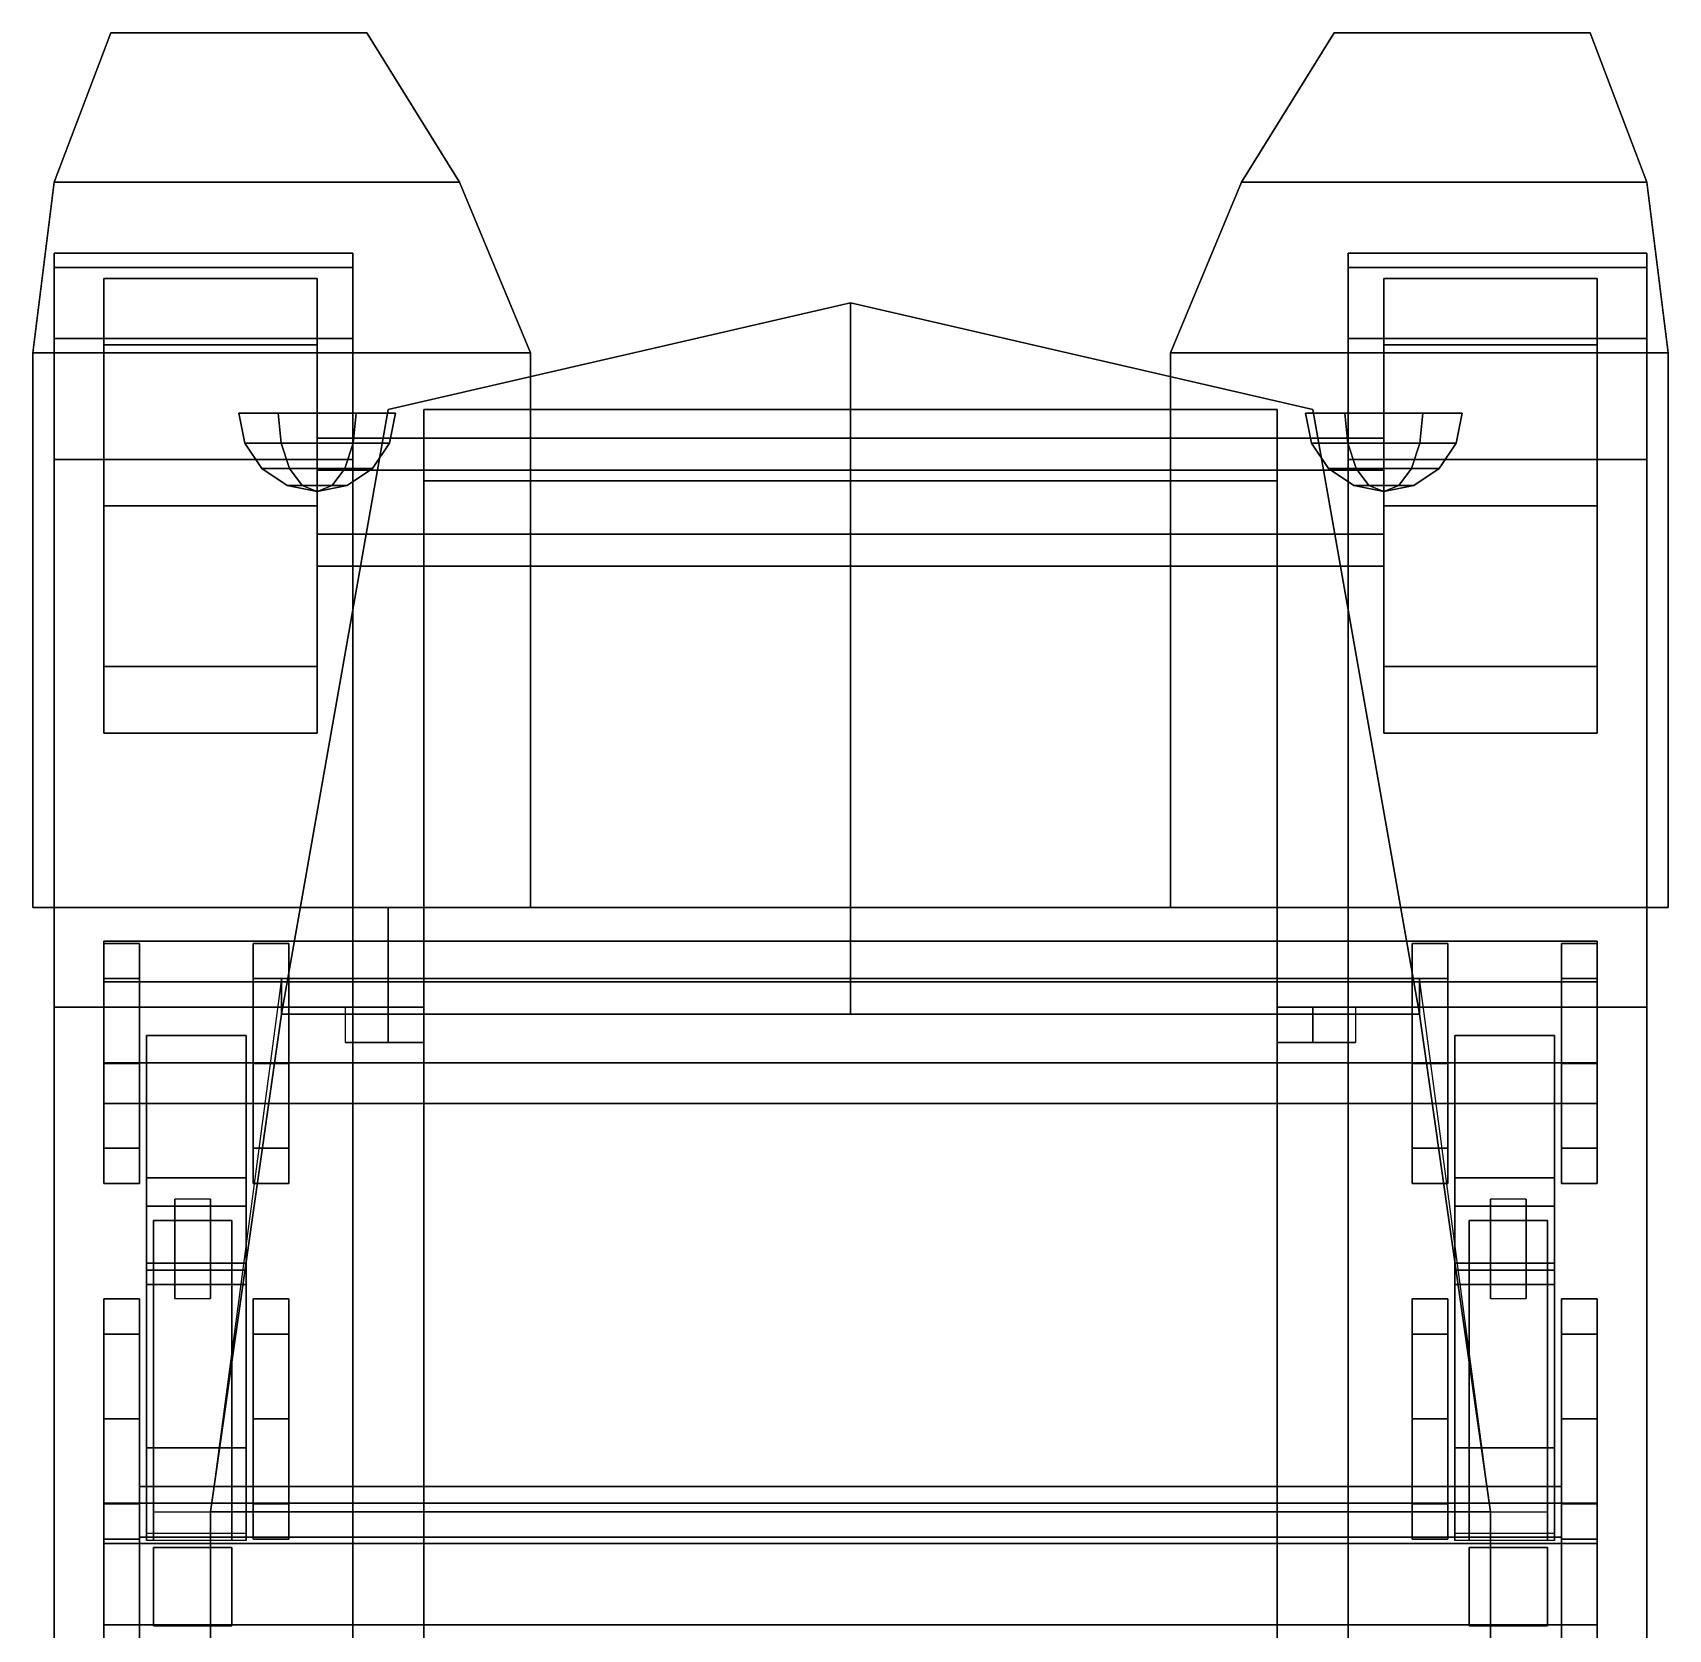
# Model space of a CAD drawing. Header units: millimetres. Extents: x -1.15 to 1.15, y -3.31 to 2.97.
# Drawn here: x -1.15 to 1.15, y 0.725 to 2.97 of the extents above; entities that cross this region are included whole.
import ezdxf

# ---------------------------------------------------------------- set-up
doc = ezdxf.new("R2010")
doc.units = ezdxf.units.MM
for name, color, linetype in [('headlight', 2, 'Continuous'), ('suspension', 5, 'Continuous'), ('track', 6, 'Continuous'), ('wheels', 3, 'Continuous')]:
    doc.layers.add(name, color=color, linetype=linetype)

msp = doc.modelspace()

# ---------------------------------------------------------------- linework, layer by layer
for points in [[(-0.68, 2.97, 0.92), (-0.55, 2.76, 1.11), (-1.12, 2.76, 1.11), (-1.04, 2.97, 0.92)], [(-1.04, 2.97, 0.92), (-1.12, 2.76, 1.11), (-0.55, 2.76, 1.11), (-0.68, 2.97, 0.92)], [(1.04, 2.97, 0.92), (1.12, 2.76, 1.11), (0.55, 2.76, 1.11), (0.68, 2.97, 0.92)], [(0.68, 2.97, 0.92), (0.55, 2.76, 1.11), (1.12, 2.76, 1.11), (1.04, 2.97, 0.92)], [(-1.12, 2.76, 1.11), (-1.15, 2.52, 1.15), (-0.45, 2.52, 1.15), (-0.55, 2.76, 1.11)], [(-0.55, 2.76, 1.11), (-0.45, 2.52, 1.15), (-1.15, 2.52, 1.15), (-1.12, 2.76, 1.11)], [(0.55, 2.76, 1.11), (0.45, 2.52, 1.15), (1.15, 2.52, 1.15), (1.12, 2.76, 1.11)], [(1.12, 2.76, 1.11), (1.15, 2.52, 1.15), (0.45, 2.52, 1.15), (0.55, 2.76, 1.11)], [(0, 2.59, 1.08), (0, 1.59, 1.08), (-0.8, 1.59, 1.08), (-0.65, 2.44, 1.08)], [(-0.8, 1.59, 1.98), (0, 1.59, 1.98), (0, 2.59, 1.93), (-0.65, 2.44, 1.93)], [(-0.65, 2.44, 1.93), (0, 2.59, 1.93), (0, 2.59, 1.08), (-0.65, 2.44, 1.08)], [(0, 1.59, 1.98), (0.8, 1.59, 1.98), (0.65, 2.44, 1.93), (0, 2.59, 1.93)], [(0, 2.59, 1.93), (0.65, 2.44, 1.93), (0.65, 2.44, 1.08), (0, 2.59, 1.08)], [(0.65, 2.44, 1.08), (0.8, 1.59, 1.08), (0, 1.59, 1.08), (0, 2.59, 1.08)], [(-1.15, 2.52, 1.15), (-1.15, 1.74, 1.15), (-0.45, 1.74, 1.15), (-0.45, 2.52, 1.15)], [(-0.45, 2.52, 1.15), (-0.45, 1.74, 1.15), (-1.15, 1.74, 1.15), (-1.15, 2.52, 1.15)], [(0.45, 2.52, 1.15), (0.45, 1.74, 1.15), (1.15, 1.74, 1.15), (1.15, 2.52, 1.15)], [(1.15, 2.52, 1.15), (1.15, 1.74, 1.15), (0.45, 1.74, 1.15), (0.45, 2.52, 1.15)], [(-0.65, 2.44, 1.08), (-0.8, 1.59, 1.08), (-0.8, 1.59, 1.98), (-0.65, 2.44, 1.93)], [(-0.6, 2.34, 0.38), (-0.6, -2.96, 0.38), (-0.6, -3.11, 0.58), (-0.6, 2.44, 0.58)], [(0.6, 2.44, 0.58), (0.6, 2.34, 0.38), (-0.6, 2.34, 0.38), (-0.6, 2.44, 0.58)], [(0.6, 2.44, 1.08), (0.6, 2.44, 0.58), (-0.6, 2.44, 0.58), (-0.6, 2.44, 1.08)], [(-0.6, 2.44, 0.58), (-0.6, -3.11, 0.58), (-0.6, -3.11, 1.08), (-0.6, 2.44, 1.08)], [(0.6, -3.11, 0.58), (0.6, -2.96, 0.38), (0.6, 2.34, 0.38), (0.6, 2.44, 0.58)], [(0.6, -3.11, 1.08), (0.6, -3.11, 0.58), (0.6, 2.44, 0.58), (0.6, 2.44, 1.08)], [(0.65, 2.44, 1.93), (0.8, 1.59, 1.98), (0.8, 1.59, 1.08), (0.65, 2.44, 1.08)], [(0.6, 2.34, 0.38), (0.6, -2.96, 0.38), (-0.6, -2.96, 0.38), (-0.6, 2.34, 0.38)], [(0.7, 1.74, 2.48), (0.7, 1.59, 2.48), (-0.65, 1.59, 2.48), (-0.65, 1.74, 2.48)], [(-0.65, 1.64, 2.58), (0.7, 1.64, 2.58), (0.7, 1.74, 2.48), (-0.65, 1.74, 2.48)], [(-0.65, 1.74, 2.48), (-0.65, 1.59, 2.48), (-0.65, 1.59, 2.58), (-0.65, 1.64, 2.58)], [(0.7, 1.64, 2.58), (0.7, 1.59, 2.58), (0.7, 1.59, 2.48), (0.7, 1.74, 2.48)], [(-0.8, 1.64, 2.58), (-0.9, 0.89, 2.58), (-0.9, 0.89, 2.73), (-0.8, 1.59, 2.68)], [(-0.8, 1.59, 2.68), (0.8, 1.59, 2.68), (0.8, 1.64, 2.58), (-0.8, 1.64, 2.58)], [(0.8, 1.59, 2.68), (0.9, 0.89, 2.73), (0.9, 0.89, 2.58), (0.8, 1.64, 2.58)], [(0.8, 1.59, 1.08), (0.9, 0.89, 1.08), (-0.9, 0.89, 1.08), (-0.8, 1.59, 1.08)], [(-0.8, 1.59, 1.08), (-0.9, 0.89, 1.08), (-0.9, 0.89, 2.58), (-0.8, 1.59, 2.58)], [(-0.9, 0.89, 2.73), (0.9, 0.89, 2.73), (0.8, 1.59, 2.68), (-0.8, 1.59, 2.68)], [(-0.8, 1.59, 2.58), (0.8, 1.59, 2.58), (0.8, 1.59, 1.08), (-0.8, 1.59, 1.08)], [(-0.6, 1.6, 0.77), (-0.6, 1.6, 0.5), (-0.65, 1.6, 0.5), (-0.71, 1.6, 0.77)], [(-0.71, 1.6, 0.77), (-0.65, 1.6, 0.5), (-0.65, 1.55, 0.5), (-0.71, 1.55, 0.77)], [(-0.65, 1.55, 0.5), (-0.65, 1.6, 0.5), (-0.6, 1.6, 0.5), (-0.6, 1.55, 0.5)], [(0.71, 1.6, 0.77), (0.65, 1.6, 0.5), (0.6, 1.6, 0.5), (0.6, 1.6, 0.77)], [(0.65, 1.6, 0.5), (0.65, 1.55, 0.5), (0.6, 1.55, 0.5), (0.6, 1.6, 0.5)], [(0.71, 1.55, 0.77), (0.65, 1.55, 0.5), (0.65, 1.6, 0.5), (0.71, 1.6, 0.77)], [(0.8, 1.59, 2.58), (0.9, 0.89, 2.58), (0.9, 0.89, 1.08), (0.8, 1.59, 1.08)], [(-0.71, 1.55, 0.77), (-0.65, 1.55, 0.5), (-0.6, 1.55, 0.5), (-0.6, 1.55, 0.77)], [(0.6, 1.55, 0.77), (0.6, 1.55, 0.5), (0.65, 1.55, 0.5), (0.71, 1.55, 0.77)], [(-1.05, 0.7314, 0.9741), (-1.05, 0.8454, 0.9741), (-1.05, 0.9024, 0.8754), (-1.05, 0.6744, 0.8754)], [(1.05, 0.8454, 0.9741), (1.05, 0.9024, 0.8754), (-1.05, 0.9024, 0.8754), (-1.05, 0.8454, 0.9741)], [(1.05, 0.9024, 0.8754), (1.05, 0.8454, 0.7766), (-1.05, 0.8454, 0.7766), (-1.05, 0.9024, 0.8754)], [(-1.05, 0.6744, 0.8754), (-1.05, 0.9024, 0.8754), (-1.05, 0.8454, 0.7766), (-1.05, 0.7314, 0.7766)], [(1.05, 0.6744, 0.8754), (1.05, 0.9024, 0.8754), (1.05, 0.8454, 0.9741), (1.05, 0.7314, 0.9741)], [(1.05, 0.7314, 0.7766), (1.05, 0.8454, 0.7766), (1.05, 0.9024, 0.8754), (1.05, 0.6744, 0.8754)], [(-0.9, 0.89, 1.08), (-0.9, 0.44, 1.08), (-0.9, 0.44, 2.58), (-0.9, 0.89, 2.58)], [(0.9, 0.89, 1.08), (0.9, 0.44, 1.08), (-0.9, 0.44, 1.08), (-0.9, 0.89, 1.08)], [(-0.9, 0.89, 2.58), (-0.9, 0.44, 2.58), (-0.9, 0.49, 2.68), (-0.9, 0.89, 2.73)], [(-0.9, 0.49, 2.68), (0.9, 0.49, 2.68), (0.9, 0.89, 2.73), (-0.9, 0.89, 2.73)], [(0.9, 0.89, 2.58), (0.9, 0.44, 2.58), (0.9, 0.44, 1.08), (0.9, 0.89, 1.08)], [(0.9, 0.89, 2.73), (0.9, 0.49, 2.68), (0.9, 0.44, 2.58), (0.9, 0.89, 2.58)], [(1.05, 0.8454, 0.7766), (1.05, 0.7314, 0.7766), (-1.05, 0.7314, 0.7766), (-1.05, 0.8454, 0.7766)], [(1.05, 0.7314, 0.9741), (1.05, 0.8454, 0.9741), (-1.05, 0.8454, 0.9741), (-1.05, 0.7314, 0.9741)], [(1.05, 0.6744, 0.8754), (1.05, 0.7314, 0.9741), (-1.05, 0.7314, 0.9741), (-1.05, 0.6744, 0.8754)], [(1.05, 0.7314, 0.7766), (1.05, 0.6744, 0.8754), (-1.05, 0.6744, 0.8754), (-1.05, 0.7314, 0.7766)]]:
    msp.add_3dface(points)
at = {"color": 0}
msp.add_3dface([(0.8, 1.64, 2.58), (0.8, 1.59, 2.58), (-0.8, 1.59, 2.58), (-0.8, 1.64, 2.58)], dxfattribs=at)
at = {"layer": 'headlight'}
for points in [[(-0.8516, 2.3929, 1.25), (-0.86, 2.435, 1.25), (-0.805, 2.435, 1.1547), (-0.8008, 2.3929, 1.162)], [(-0.64, 2.435, 1.25), (-0.695, 2.435, 1.1547), (-0.805, 2.435, 1.1547), (-0.86, 2.435, 1.25)], [(-0.8008, 2.3929, 1.338), (-0.805, 2.435, 1.3453), (-0.86, 2.435, 1.25), (-0.8516, 2.3929, 1.25)], [(-0.695, 2.435, 1.3453), (-0.64, 2.435, 1.25), (-0.86, 2.435, 1.25), (-0.805, 2.435, 1.3453)], [(-0.8008, 2.3929, 1.162), (-0.805, 2.435, 1.1547), (-0.695, 2.435, 1.1547), (-0.6992, 2.3929, 1.162)], [(-0.6992, 2.3929, 1.338), (-0.695, 2.435, 1.3453), (-0.805, 2.435, 1.3453), (-0.8008, 2.3929, 1.338)], [(-0.6992, 2.3929, 1.162), (-0.695, 2.435, 1.1547), (-0.64, 2.435, 1.25), (-0.6484, 2.3929, 1.25)], [(-0.6484, 2.3929, 1.25), (-0.64, 2.435, 1.25), (-0.695, 2.435, 1.3453), (-0.6992, 2.3929, 1.338)], [(0.6484, 2.3929, 1.25), (0.64, 2.435, 1.25), (0.695, 2.435, 1.1547), (0.6992, 2.3929, 1.162)], [(0.6992, 2.3929, 1.338), (0.695, 2.435, 1.3453), (0.64, 2.435, 1.25), (0.6484, 2.3929, 1.25)], [(0.805, 2.435, 1.3453), (0.86, 2.435, 1.25), (0.64, 2.435, 1.25), (0.695, 2.435, 1.3453)], [(0.86, 2.435, 1.25), (0.805, 2.435, 1.1547), (0.695, 2.435, 1.1547), (0.64, 2.435, 1.25)], [(0.6992, 2.3929, 1.162), (0.695, 2.435, 1.1547), (0.805, 2.435, 1.1547), (0.8008, 2.3929, 1.162)], [(0.8008, 2.3929, 1.338), (0.805, 2.435, 1.3453), (0.695, 2.435, 1.3453), (0.6992, 2.3929, 1.338)], [(0.8008, 2.3929, 1.162), (0.805, 2.435, 1.1547), (0.86, 2.435, 1.25), (0.8516, 2.3929, 1.25)], [(0.8516, 2.3929, 1.25), (0.86, 2.435, 1.25), (0.805, 2.435, 1.3453), (0.8008, 2.3929, 1.338)], [(-0.8278, 2.3572, 1.25), (-0.8516, 2.3929, 1.25), (-0.8008, 2.3929, 1.162), (-0.7889, 2.3572, 1.1826)], [(-0.7889, 2.3572, 1.3174), (-0.8008, 2.3929, 1.338), (-0.8516, 2.3929, 1.25), (-0.8278, 2.3572, 1.25)], [(-0.7889, 2.3572, 1.1826), (-0.8008, 2.3929, 1.162), (-0.6992, 2.3929, 1.162), (-0.7111, 2.3572, 1.1826)], [(-0.7111, 2.3572, 1.3174), (-0.6992, 2.3929, 1.338), (-0.8008, 2.3929, 1.338), (-0.7889, 2.3572, 1.3174)], [(-0.7111, 2.3572, 1.1826), (-0.6992, 2.3929, 1.162), (-0.6484, 2.3929, 1.25), (-0.6722, 2.3572, 1.25)], [(-0.6722, 2.3572, 1.25), (-0.6484, 2.3929, 1.25), (-0.6992, 2.3929, 1.338), (-0.7111, 2.3572, 1.3174)], [(0.6722, 2.3572, 1.25), (0.6484, 2.3929, 1.25), (0.6992, 2.3929, 1.162), (0.7111, 2.3572, 1.1826)], [(0.7111, 2.3572, 1.3174), (0.6992, 2.3929, 1.338), (0.6484, 2.3929, 1.25), (0.6722, 2.3572, 1.25)], [(0.7111, 2.3572, 1.1826), (0.6992, 2.3929, 1.162), (0.8008, 2.3929, 1.162), (0.7889, 2.3572, 1.1826)], [(0.7889, 2.3572, 1.3174), (0.8008, 2.3929, 1.338), (0.6992, 2.3929, 1.338), (0.7111, 2.3572, 1.3174)], [(0.7889, 2.3572, 1.1826), (0.8008, 2.3929, 1.162), (0.8516, 2.3929, 1.25), (0.8278, 2.3572, 1.25)], [(0.8278, 2.3572, 1.25), (0.8516, 2.3929, 1.25), (0.8008, 2.3929, 1.338), (0.7889, 2.3572, 1.3174)], [(-0.771, 2.3334, 1.2865), (-0.7889, 2.3572, 1.3174), (-0.8278, 2.3572, 1.25), (-0.7921, 2.3334, 1.25)], [(-0.7921, 2.3334, 1.25), (-0.8278, 2.3572, 1.25), (-0.7889, 2.3572, 1.1826), (-0.771, 2.3334, 1.2135)], [(-0.729, 2.3334, 1.2865), (-0.7111, 2.3572, 1.3174), (-0.7889, 2.3572, 1.3174), (-0.771, 2.3334, 1.2865)], [(-0.771, 2.3334, 1.2135), (-0.7889, 2.3572, 1.1826), (-0.7111, 2.3572, 1.1826), (-0.729, 2.3334, 1.2135)], [(-0.7079, 2.3334, 1.25), (-0.6722, 2.3572, 1.25), (-0.7111, 2.3572, 1.3174), (-0.729, 2.3334, 1.2865)], [(-0.729, 2.3334, 1.2135), (-0.7111, 2.3572, 1.1826), (-0.6722, 2.3572, 1.25), (-0.7079, 2.3334, 1.25)], [(0.7079, 2.3334, 1.25), (0.6722, 2.3572, 1.25), (0.7111, 2.3572, 1.1826), (0.729, 2.3334, 1.2135)], [(0.729, 2.3334, 1.2865), (0.7111, 2.3572, 1.3174), (0.6722, 2.3572, 1.25), (0.7079, 2.3334, 1.25)], [(0.729, 2.3334, 1.2135), (0.7111, 2.3572, 1.1826), (0.7889, 2.3572, 1.1826), (0.771, 2.3334, 1.2135)], [(0.771, 2.3334, 1.2865), (0.7889, 2.3572, 1.3174), (0.7111, 2.3572, 1.3174), (0.729, 2.3334, 1.2865)], [(0.771, 2.3334, 1.2135), (0.7889, 2.3572, 1.1826), (0.8278, 2.3572, 1.25), (0.7921, 2.3334, 1.25)], [(0.7921, 2.3334, 1.25), (0.8278, 2.3572, 1.25), (0.7889, 2.3572, 1.3174), (0.771, 2.3334, 1.2865)], [(-0.75, 2.325, 1.25), (-0.771, 2.3334, 1.2865), (-0.7921, 2.3334, 1.25), (-0.75, 2.325, 1.25)], [(-0.75, 2.325, 1.25), (-0.7921, 2.3334, 1.25), (-0.771, 2.3334, 1.2135), (-0.75, 2.325, 1.25)], [(-0.75, 2.325, 1.25), (-0.729, 2.3334, 1.2865), (-0.771, 2.3334, 1.2865), (-0.75, 2.325, 1.25)], [(-0.75, 2.325, 1.25), (-0.771, 2.3334, 1.2135), (-0.729, 2.3334, 1.2135), (-0.75, 2.325, 1.25)], [(-0.75, 2.325, 1.25), (-0.7079, 2.3334, 1.25), (-0.729, 2.3334, 1.2865), (-0.75, 2.325, 1.25)], [(-0.75, 2.325, 1.25), (-0.729, 2.3334, 1.2135), (-0.7079, 2.3334, 1.25), (-0.75, 2.325, 1.25)], [(0.75, 2.325, 1.25), (0.7079, 2.3334, 1.25), (0.729, 2.3334, 1.2135), (0.75, 2.325, 1.25)], [(0.75, 2.325, 1.25), (0.729, 2.3334, 1.2865), (0.7079, 2.3334, 1.25), (0.75, 2.325, 1.25)], [(0.75, 2.325, 1.25), (0.729, 2.3334, 1.2135), (0.771, 2.3334, 1.2135), (0.75, 2.325, 1.25)], [(0.75, 2.325, 1.25), (0.771, 2.3334, 1.2865), (0.729, 2.3334, 1.2865), (0.75, 2.325, 1.25)], [(0.75, 2.325, 1.25), (0.771, 2.3334, 1.2135), (0.7921, 2.3334, 1.25), (0.75, 2.325, 1.25)], [(0.75, 2.325, 1.25), (0.7921, 2.3334, 1.25), (0.771, 2.3334, 1.2865), (0.75, 2.325, 1.25)]]:
    msp.add_3dface(points, dxfattribs=at)
at = {"layer": 'suspension'}
for points in [[(-0.99, 1.23, 0.28), (-0.99, 1.36, 0.28), (-0.99, 1.56, 0.22), (-0.99, 0.98, 0.22)], [(-0.99, 1.36, 0.28), (-0.85, 1.36, 0.28), (-0.85, 1.56, 0.22), (-0.99, 1.56, 0.22)], [(-0.99, 0.98, 0.22), (-0.99, 1.56, 0.22), (-0.99, 1.56, 0.14), (-0.99, 0.98, 0.14)], [(-0.99, 1.56, 0.14), (-0.85, 1.56, 0.14), (-0.85, 0.98, 0.14), (-0.99, 0.98, 0.14)], [(-0.99, 1.56, 0.22), (-0.85, 1.56, 0.22), (-0.85, 1.56, 0.14), (-0.99, 1.56, 0.14)], [(-0.85, 0.98, 0.22), (-0.85, 1.56, 0.22), (-0.85, 1.36, 0.28), (-0.85, 1.23, 0.28)], [(-0.85, 0.98, 0.14), (-0.85, 1.56, 0.14), (-0.85, 1.56, 0.22), (-0.85, 0.98, 0.22)], [(0.85, 1.23, 0.28), (0.85, 1.36, 0.28), (0.85, 1.56, 0.22), (0.85, 0.98, 0.22)], [(0.85, 1.36, 0.28), (0.99, 1.36, 0.28), (0.99, 1.56, 0.22), (0.85, 1.56, 0.22)], [(0.85, 1.56, 0.14), (0.99, 1.56, 0.14), (0.99, 0.98, 0.14), (0.85, 0.98, 0.14)], [(0.85, 0.98, 0.22), (0.85, 1.56, 0.22), (0.85, 1.56, 0.14), (0.85, 0.98, 0.14)], [(0.85, 1.56, 0.22), (0.99, 1.56, 0.22), (0.99, 1.56, 0.14), (0.85, 1.56, 0.14)], [(0.99, 0.98, 0.22), (0.99, 1.56, 0.22), (0.99, 1.36, 0.28), (0.99, 1.23, 0.28)], [(0.99, 0.98, 0.14), (0.99, 1.56, 0.14), (0.99, 1.56, 0.22), (0.99, 0.98, 0.22)], [(-0.99, 1.32, 0.46), (-0.99, 1.36, 0.38), (-0.99, 1.36, 0.28), (-0.99, 1.23, 0.28)], [(-0.85, 1.32, 0.46), (-0.85, 1.36, 0.38), (-0.99, 1.36, 0.38), (-0.99, 1.32, 0.46)], [(-0.99, 1.36, 0.38), (-0.85, 1.36, 0.38), (-0.85, 1.36, 0.28), (-0.99, 1.36, 0.28)], [(-0.85, 1.23, 0.28), (-0.85, 1.36, 0.28), (-0.85, 1.36, 0.38), (-0.85, 1.32, 0.46)], [(0.85, 1.32, 0.46), (0.85, 1.36, 0.38), (0.85, 1.36, 0.28), (0.85, 1.23, 0.28)], [(0.85, 1.36, 0.38), (0.99, 1.36, 0.38), (0.99, 1.36, 0.28), (0.85, 1.36, 0.28)], [(0.99, 1.32, 0.46), (0.99, 1.36, 0.38), (0.85, 1.36, 0.38), (0.85, 1.32, 0.46)], [(0.99, 1.23, 0.28), (0.99, 1.36, 0.28), (0.99, 1.36, 0.38), (0.99, 1.32, 0.46)], [(-0.85, 1.24, 0.52), (-0.85, 1.32, 0.46), (-0.99, 1.32, 0.46), (-0.99, 1.24, 0.52)], [(-0.99, 1.24, 0.52), (-0.99, 1.32, 0.46), (-0.99, 1.23, 0.28), (-0.99, 1.21, 0.34)], [(-0.95, 1.24, 0.61), (-0.95, 1.32, 0.54), (-0.95, 1.33, 0.44), (-0.95, 1.19, 0.53)], [(-0.95, 1.32, 0.54), (-0.9, 1.32, 0.54), (-0.9, 1.33, 0.44), (-0.95, 1.33, 0.44)], [(-0.9, 1.24, 0.61), (-0.9, 1.32, 0.54), (-0.95, 1.32, 0.54), (-0.95, 1.24, 0.61)], [(-0.9, 1.19, 0.53), (-0.9, 1.33, 0.44), (-0.9, 1.32, 0.54), (-0.9, 1.24, 0.61)], [(-0.85, 1.21, 0.34), (-0.85, 1.23, 0.28), (-0.85, 1.32, 0.46), (-0.85, 1.24, 0.52)], [(0.85, 1.24, 0.52), (0.85, 1.32, 0.46), (0.85, 1.23, 0.28), (0.85, 1.21, 0.34)], [(0.99, 1.24, 0.52), (0.99, 1.32, 0.46), (0.85, 1.32, 0.46), (0.85, 1.24, 0.52)], [(0.9, 1.32, 0.54), (0.95, 1.32, 0.54), (0.95, 1.33, 0.44), (0.9, 1.33, 0.44)], [(0.9, 1.24, 0.61), (0.9, 1.32, 0.54), (0.9, 1.33, 0.44), (0.9, 1.19, 0.53)], [(0.95, 1.24, 0.61), (0.95, 1.32, 0.54), (0.9, 1.32, 0.54), (0.9, 1.24, 0.61)], [(0.95, 1.19, 0.53), (0.95, 1.33, 0.44), (0.95, 1.32, 0.54), (0.95, 1.24, 0.61)], [(0.99, 1.21, 0.34), (0.99, 1.23, 0.28), (0.99, 1.32, 0.46), (0.99, 1.24, 0.52)], [(-0.98, 0.89, 0.86), (-0.98, 1.3, 0.61), (-0.98, 1.24, 0.53), (-0.98, 0.85, 0.79)], [(-0.87, 0.89, 0.86), (-0.87, 1.3, 0.61), (-0.98, 1.3, 0.61), (-0.98, 0.89, 0.86)], [(-0.98, 1.3, 0.61), (-0.87, 1.3, 0.61), (-0.87, 1.24, 0.53), (-0.98, 1.24, 0.53)], [(-0.87, 0.85, 0.79), (-0.87, 1.24, 0.53), (-0.87, 1.3, 0.61), (-0.87, 0.89, 0.86)], [(0.98, 0.89, 0.86), (0.98, 1.3, 0.61), (0.87, 1.3, 0.61), (0.87, 0.89, 0.86)], [(0.87, 0.89, 0.86), (0.87, 1.3, 0.61), (0.87, 1.24, 0.53), (0.87, 0.85, 0.79)], [(0.87, 1.3, 0.61), (0.98, 1.3, 0.61), (0.98, 1.24, 0.53), (0.87, 1.24, 0.53)], [(0.98, 0.85, 0.79), (0.98, 1.24, 0.53), (0.98, 1.3, 0.61), (0.98, 0.89, 0.86)], [(-0.85, 0.86, 0.61), (-0.85, 1.24, 0.52), (-0.99, 1.24, 0.52), (-0.99, 0.86, 0.61)], [(-0.99, 0.86, 0.61), (-0.99, 1.24, 0.52), (-0.99, 1.21, 0.34), (-0.99, 0.85, 0.38)], [(-0.99, 1.23, 0.28), (-0.85, 1.23, 0.28), (-0.85, 1.21, 0.34), (-0.99, 1.21, 0.34)], [(-0.99, 0.98, 0.22), (-0.85, 0.98, 0.22), (-0.85, 1.23, 0.28), (-0.99, 1.23, 0.28)], [(-0.98, 1.24, 0.53), (-0.87, 1.24, 0.53), (-0.87, 0.85, 0.79), (-0.98, 0.85, 0.79)], [(-0.95, 1.19, 0.53), (-0.9, 1.19, 0.53), (-0.9, 1.24, 0.61), (-0.95, 1.24, 0.61)], [(-0.85, 0.85, 0.38), (-0.85, 1.21, 0.34), (-0.85, 1.24, 0.52), (-0.85, 0.86, 0.61)], [(0.85, 0.86, 0.61), (0.85, 1.24, 0.52), (0.85, 1.21, 0.34), (0.85, 0.85, 0.38)], [(0.99, 0.86, 0.61), (0.99, 1.24, 0.52), (0.85, 1.24, 0.52), (0.85, 0.86, 0.61)], [(0.85, 0.98, 0.22), (0.99, 0.98, 0.22), (0.99, 1.23, 0.28), (0.85, 1.23, 0.28)], [(0.85, 1.23, 0.28), (0.99, 1.23, 0.28), (0.99, 1.21, 0.34), (0.85, 1.21, 0.34)], [(0.87, 1.24, 0.53), (0.98, 1.24, 0.53), (0.98, 0.85, 0.79), (0.87, 0.85, 0.79)], [(0.9, 1.19, 0.53), (0.95, 1.19, 0.53), (0.95, 1.24, 0.61), (0.9, 1.24, 0.61)], [(0.99, 0.85, 0.38), (0.99, 1.21, 0.34), (0.99, 1.24, 0.52), (0.99, 0.86, 0.61)], [(-0.99, 1.21, 0.34), (-0.85, 1.21, 0.34), (-0.85, 0.85, 0.38), (-0.99, 0.85, 0.38)], [(0.85, 1.21, 0.34), (0.99, 1.21, 0.34), (0.99, 0.85, 0.38), (0.85, 0.85, 0.38)], [(-0.99, 0.98, 0.14), (-0.85, 0.98, 0.14), (-0.85, 0.98, 0.22), (-0.99, 0.98, 0.22)], [(0.85, 0.98, 0.14), (0.99, 0.98, 0.14), (0.99, 0.98, 0.22), (0.85, 0.98, 0.22)], [(-1, 0.7114, 0.6257), (-1, 0.8543, 0.6257), (-1, 0.9258, 0.5019), (-1, 0.6399, 0.5019)], [(1, 0.8543, 0.6257), (1, 0.9258, 0.5019), (-1, 0.9258, 0.5019), (-1, 0.8543, 0.6257)], [(-1, 0.6399, 0.5019), (-1, 0.9258, 0.5019), (-1, 0.8543, 0.3781), (-1, 0.7114, 0.3781)], [(1, 0.9258, 0.5019), (1, 0.8543, 0.3781), (-1, 0.8543, 0.3781), (-1, 0.9258, 0.5019)], [(1, 0.6399, 0.5019), (1, 0.9258, 0.5019), (1, 0.8543, 0.6257), (1, 0.7114, 0.6257)], [(1, 0.7114, 0.3781), (1, 0.8543, 0.3781), (1, 0.9258, 0.5019), (1, 0.6399, 0.5019)], [(1, 0.8543, 0.3781), (1, 0.7114, 0.3781), (-1, 0.7114, 0.3781), (-1, 0.8543, 0.3781)], [(1, 0.7114, 0.6257), (1, 0.8543, 0.6257), (-1, 0.8543, 0.6257), (-1, 0.7114, 0.6257)], [(-0.98, 0.84, 0.8), (-0.98, 0.84, 0.62), (-0.98, 0.73, 0.62), (-0.98, 0.73, 0.8)], [(-0.87, 0.84, 0.8), (-0.87, 0.84, 0.62), (-0.98, 0.84, 0.62), (-0.98, 0.84, 0.8)], [(-0.87, 0.73, 0.8), (-0.87, 0.73, 0.62), (-0.87, 0.84, 0.62), (-0.87, 0.84, 0.8)], [(0.87, 0.84, 0.8), (0.87, 0.84, 0.62), (0.87, 0.73, 0.62), (0.87, 0.73, 0.8)], [(0.98, 0.84, 0.62), (0.87, 0.84, 0.62), (0.87, 0.84, 0.8), (0.98, 0.84, 0.8)], [(0.98, 0.73, 0.8), (0.98, 0.73, 0.62), (0.98, 0.84, 0.62), (0.98, 0.84, 0.8)], [(-0.98, 0.73, 0.62), (-0.87, 0.73, 0.62), (-0.87, 0.73, 0.8), (-0.98, 0.73, 0.8)], [(0.87, 0.73, 0.8), (0.87, 0.73, 0.62), (0.98, 0.73, 0.62), (0.98, 0.73, 0.8)]]:
    msp.add_3dface(points, dxfattribs=at)
at = {"layer": 'track'}
for points in [[(-1.12, 2.64, 0.83), (-1.12, 2.66, 0.69), (-0.7, 2.66, 0.69), (-0.7, 2.64, 0.83)], [(-0.7, 2.64, 0.83), (-0.7, 2.66, 0.69), (-1.12, 2.66, 0.69), (-1.12, 2.64, 0.83)], [(-1.12, 2.66, 0.69), (-1.12, 2.64, 0.55), (-0.7, 2.64, 0.55), (-0.7, 2.66, 0.69)], [(-0.7, 2.66, 0.69), (-0.7, 2.64, 0.55), (-1.12, 2.64, 0.55), (-1.12, 2.66, 0.69)], [(0.7, 2.66, 0.69), (0.7, 2.64, 0.55), (1.12, 2.64, 0.55), (1.12, 2.66, 0.69)], [(1.12, 2.66, 0.69), (1.12, 2.64, 0.55), (0.7, 2.64, 0.55), (0.7, 2.66, 0.69)], [(1.12, 2.64, 0.83), (1.12, 2.66, 0.69), (0.7, 2.66, 0.69), (0.7, 2.64, 0.83)], [(0.7, 2.64, 0.83), (0.7, 2.66, 0.69), (1.12, 2.66, 0.69), (1.12, 2.64, 0.83)], [(-1.12, 2.64, 0.55), (-1.12, 2.54, 0.43), (-0.7, 2.54, 0.43), (-0.7, 2.64, 0.55)], [(-0.7, 2.64, 0.55), (-0.7, 2.54, 0.43), (-1.12, 2.54, 0.43), (-1.12, 2.64, 0.55)], [(-1.12, 2.54, 0.95), (-1.12, 2.64, 0.83), (-0.7, 2.64, 0.83), (-0.7, 2.54, 0.95)], [(-0.7, 2.54, 0.95), (-0.7, 2.64, 0.83), (-1.12, 2.64, 0.83), (-1.12, 2.54, 0.95)], [(0.7, 2.64, 0.55), (0.7, 2.54, 0.43), (1.12, 2.54, 0.43), (1.12, 2.64, 0.55)], [(1.12, 2.64, 0.55), (1.12, 2.54, 0.43), (0.7, 2.54, 0.43), (0.7, 2.64, 0.55)], [(1.12, 2.54, 0.95), (1.12, 2.64, 0.83), (0.7, 2.64, 0.83), (0.7, 2.54, 0.95)], [(0.7, 2.54, 0.95), (0.7, 2.64, 0.83), (1.12, 2.64, 0.83), (1.12, 2.54, 0.95)], [(-0.7, 2.54, 0.43), (-0.7, 1.6), (-1.12, 1.6), (-1.12, 2.54, 0.43)], [(-1.12, 2.54, 0.43), (-1.12, 1.6), (-0.7, 1.6), (-0.7, 2.54, 0.43)], [(-1.12, 2.37, 1.03), (-1.12, 2.54, 0.95), (-0.7, 2.54, 0.95), (-0.7, 2.37, 1.03)], [(-0.7, 2.37, 1.03), (-0.7, 2.54, 0.95), (-1.12, 2.54, 0.95), (-1.12, 2.37, 1.03)], [(0.7, 2.54, 0.43), (0.7, 1.6), (1.12, 1.6), (1.12, 2.54, 0.43)], [(1.12, 2.54, 0.43), (1.12, 1.6), (0.7, 1.6), (0.7, 2.54, 0.43)], [(1.12, 2.37, 1.03), (1.12, 2.54, 0.95), (0.7, 2.54, 0.95), (0.7, 2.37, 1.03)], [(0.7, 2.37, 1.03), (0.7, 2.54, 0.95), (1.12, 2.54, 0.95), (1.12, 2.37, 1.03)], [(-1.12, 2.37, 1.03), (-1.12, -2.68, 1.02), (-0.7, -2.68, 1.02), (-0.7, 2.37, 1.03)], [(-0.7, 2.37, 1.03), (-0.7, -2.68, 1.02), (-1.12, -2.68, 1.02), (-1.12, 2.37, 1.03)], [(1.12, 2.37, 1.03), (1.12, -2.68, 1.02), (0.7, -2.68, 1.02), (0.7, 2.37, 1.03)], [(0.7, 2.37, 1.03), (0.7, -2.68, 1.02), (1.12, -2.68, 1.02), (1.12, 2.37, 1.03)], [(-1.12, 1.6), (-1.12, -2.02), (-0.7, -2.02), (-0.7, 1.6)], [(-0.7, 1.6), (-0.7, -2.02), (-1.12, -2.02), (-1.12, 1.6)], [(0.7, 1.6), (0.7, -2.02), (1.12, -2.02), (1.12, 1.6)], [(1.12, 1.6), (1.12, -2.02), (0.7, -2.02), (0.7, 1.6)]]:
    msp.add_3dface(points, dxfattribs=at)
at = {"layer": 'wheels'}
for points in [[(-1.05, 1.9852, 0.6924), (-1.05, 2.531, 0.9185), (-1.05, 2.6246, 0.6924), (-1.05, 2.0788, 0.4664)], [(-0.75, 2.531, 0.9185), (-0.75, 2.6246, 0.6924), (-1.05, 2.6246, 0.6924), (-1.05, 2.531, 0.9185)], [(-1.05, 2.0788, 0.4664), (-1.05, 2.6246, 0.6924), (-1.05, 2.531, 0.4664), (-1.05, 2.3049, 0.3727)], [(-0.75, 2.6246, 0.6924), (-0.75, 2.531, 0.4664), (-1.05, 2.531, 0.4664), (-1.05, 2.6246, 0.6924)], [(-0.75, 2.0788, 0.4664), (-0.75, 2.6246, 0.6924), (-0.75, 2.531, 0.9185), (-0.75, 1.9852, 0.6924)], [(-0.75, 2.3049, 0.3727), (-0.75, 2.531, 0.4664), (-0.75, 2.6246, 0.6924), (-0.75, 2.0788, 0.4664)], [(1.05, 2.531, 0.9185), (1.05, 2.6246, 0.6924), (0.75, 2.6246, 0.6924), (0.75, 2.531, 0.9185)], [(1.05, 2.6246, 0.6924), (1.05, 2.531, 0.4664), (0.75, 2.531, 0.4664), (0.75, 2.6246, 0.6924)], [(0.75, 1.9852, 0.6924), (0.75, 2.531, 0.9185), (0.75, 2.6246, 0.6924), (0.75, 2.0788, 0.4664)], [(0.75, 2.0788, 0.4664), (0.75, 2.6246, 0.6924), (0.75, 2.531, 0.4664), (0.75, 2.3049, 0.3727)], [(1.05, 2.0788, 0.4664), (1.05, 2.6246, 0.6924), (1.05, 2.531, 0.9185), (1.05, 1.9852, 0.6924)], [(1.05, 2.3049, 0.3727), (1.05, 2.531, 0.4664), (1.05, 2.6246, 0.6924), (1.05, 2.0788, 0.4664)], [(-1.05, 2.0788, 0.9185), (-1.05, 2.3049, 1.0122), (-1.05, 2.531, 0.9185), (-1.05, 1.9852, 0.6924)], [(-0.75, 2.531, 0.4664), (-0.75, 2.3049, 0.3727), (-1.05, 2.3049, 0.3727), (-1.05, 2.531, 0.4664)], [(-0.75, 2.3049, 1.0122), (-0.75, 2.531, 0.9185), (-1.05, 2.531, 0.9185), (-1.05, 2.3049, 1.0122)], [(-0.75, 1.9852, 0.6924), (-0.75, 2.531, 0.9185), (-0.75, 2.3049, 1.0122), (-0.75, 2.0788, 0.9185)], [(1.05, 2.3049, 1.0122), (1.05, 2.531, 0.9185), (0.75, 2.531, 0.9185), (0.75, 2.3049, 1.0122)], [(1.05, 2.531, 0.4664), (1.05, 2.3049, 0.3727), (0.75, 2.3049, 0.3727), (0.75, 2.531, 0.4664)], [(0.75, 2.0788, 0.9185), (0.75, 2.3049, 1.0122), (0.75, 2.531, 0.9185), (0.75, 1.9852, 0.6924)], [(1.05, 1.9852, 0.6924), (1.05, 2.531, 0.9185), (1.05, 2.3049, 1.0122), (1.05, 2.0788, 0.9185)], [(0.75, 2.355, 0.7679), (0.75, 2.4, 0.69), (-0.75, 2.4, 0.69), (-0.75, 2.355, 0.7679)], [(0.75, 2.4, 0.69), (0.75, 2.355, 0.6121), (-0.75, 2.355, 0.6121), (-0.75, 2.4, 0.69)], [(0.75, 2.265, 0.7679), (0.75, 2.355, 0.7679), (-0.75, 2.355, 0.7679), (-0.75, 2.265, 0.7679)], [(0.75, 2.355, 0.6121), (0.75, 2.265, 0.6121), (-0.75, 2.265, 0.6121), (-0.75, 2.355, 0.6121)], [(-0.75, 2.3049, 0.3727), (-0.75, 2.0788, 0.4664), (-1.05, 2.0788, 0.4664), (-1.05, 2.3049, 0.3727)], [(-0.75, 2.0788, 0.9185), (-0.75, 2.3049, 1.0122), (-1.05, 2.3049, 1.0122), (-1.05, 2.0788, 0.9185)], [(1.05, 2.0788, 0.9185), (1.05, 2.3049, 1.0122), (0.75, 2.3049, 1.0122), (0.75, 2.0788, 0.9185)], [(1.05, 2.3049, 0.3727), (1.05, 2.0788, 0.4664), (0.75, 2.0788, 0.4664), (0.75, 2.3049, 0.3727)], [(0.75, 2.22, 0.69), (0.75, 2.265, 0.7679), (-0.75, 2.265, 0.7679), (-0.75, 2.22, 0.69)], [(0.75, 2.265, 0.6121), (0.75, 2.22, 0.69), (-0.75, 2.22, 0.69), (-0.75, 2.265, 0.6121)], [(-0.75, 1.9852, 0.6924), (-0.75, 2.0788, 0.9185), (-1.05, 2.0788, 0.9185), (-1.05, 1.9852, 0.6924)], [(-0.75, 2.0788, 0.4664), (-0.75, 1.9852, 0.6924), (-1.05, 1.9852, 0.6924), (-1.05, 2.0788, 0.4664)], [(1.05, 1.9852, 0.6924), (1.05, 2.0788, 0.9185), (0.75, 2.0788, 0.9185), (0.75, 1.9852, 0.6924)], [(1.05, 2.0788, 0.4664), (1.05, 1.9852, 0.6924), (0.75, 1.9852, 0.6924), (0.75, 2.0788, 0.4664)], [(1.05, 1.6354, 0.9741), (1.05, 1.6924, 0.8754), (-1.05, 1.6924, 0.8754), (-1.05, 1.6354, 0.9741)], [(1.05, 1.6924, 0.8754), (1.05, 1.6354, 0.7766), (-1.05, 1.6354, 0.7766), (-1.05, 1.6924, 0.8754)], [(-1.05, 1.5214, 0.9741), (-1.05, 1.6354, 0.9741), (-1.05, 1.6924, 0.8754), (-1.05, 1.4644, 0.8754)], [(-1.05, 1.4644, 0.8754), (-1.05, 1.6924, 0.8754), (-1.05, 1.6354, 0.7766), (-1.05, 1.5214, 0.7766)], [(-1.05, 1.4013, 0.3111), (-1.05, 1.6895, 0.1917), (-1.05, 1.64, 0.0724), (-1.05, 1.3518, 0.1917)], [(-1, 1.6895, 0.1917), (-1, 1.64, 0.0724), (-1.05, 1.64, 0.0724), (-1.05, 1.6895, 0.1917)], [(-1.05, 1.5207, 0.3606), (-1.05, 1.64, 0.3111), (-1.05, 1.6895, 0.1917), (-1.05, 1.4013, 0.3111)], [(-1, 1.64, 0.3111), (-1, 1.6895, 0.1917), (-1.05, 1.6895, 0.1917), (-1.05, 1.64, 0.3111)], [(-1, 1.3518, 0.1917), (-1, 1.64, 0.0724), (-1, 1.6895, 0.1917), (-1, 1.4013, 0.3111)], [(-1, 1.4013, 0.3111), (-1, 1.6895, 0.1917), (-1, 1.64, 0.3111), (-1, 1.5207, 0.3606)], [(-0.84, 1.4013, 0.3111), (-0.84, 1.6895, 0.1917), (-0.84, 1.64, 0.0724), (-0.84, 1.3518, 0.1917)], [(-0.79, 1.6895, 0.1917), (-0.79, 1.64, 0.0724), (-0.84, 1.64, 0.0724), (-0.84, 1.6895, 0.1917)], [(-0.84, 1.5207, 0.3606), (-0.84, 1.64, 0.3111), (-0.84, 1.6895, 0.1917), (-0.84, 1.4013, 0.3111)], [(-0.79, 1.64, 0.3111), (-0.79, 1.6895, 0.1917), (-0.84, 1.6895, 0.1917), (-0.84, 1.64, 0.3111)], [(-0.79, 1.3518, 0.1917), (-0.79, 1.64, 0.0724), (-0.79, 1.6895, 0.1917), (-0.79, 1.4013, 0.3111)], [(-0.79, 1.4013, 0.3111), (-0.79, 1.6895, 0.1917), (-0.79, 1.64, 0.3111), (-0.79, 1.5207, 0.3606)], [(0.79, 1.4013, 0.3111), (0.79, 1.6895, 0.1917), (0.79, 1.64, 0.0724), (0.79, 1.3518, 0.1917)], [(0.84, 1.6895, 0.1917), (0.84, 1.64, 0.0724), (0.79, 1.64, 0.0724), (0.79, 1.6895, 0.1917)], [(0.79, 1.5207, 0.3606), (0.79, 1.64, 0.3111), (0.79, 1.6895, 0.1917), (0.79, 1.4013, 0.3111)], [(0.84, 1.64, 0.3111), (0.84, 1.6895, 0.1917), (0.79, 1.6895, 0.1917), (0.79, 1.64, 0.3111)], [(0.84, 1.3518, 0.1917), (0.84, 1.64, 0.0724), (0.84, 1.6895, 0.1917), (0.84, 1.4013, 0.3111)], [(0.84, 1.4013, 0.3111), (0.84, 1.6895, 0.1917), (0.84, 1.64, 0.3111), (0.84, 1.5207, 0.3606)], [(1, 1.4013, 0.3111), (1, 1.6895, 0.1917), (1, 1.64, 0.0724), (1, 1.3518, 0.1917)], [(1.05, 1.6895, 0.1917), (1.05, 1.64, 0.0724), (1, 1.64, 0.0724), (1, 1.6895, 0.1917)], [(1, 1.5207, 0.3606), (1, 1.64, 0.3111), (1, 1.6895, 0.1917), (1, 1.4013, 0.3111)], [(1.05, 1.64, 0.3111), (1.05, 1.6895, 0.1917), (1, 1.6895, 0.1917), (1, 1.64, 0.3111)], [(1.05, 1.5214, 0.7766), (1.05, 1.6354, 0.7766), (1.05, 1.6924, 0.8754), (1.05, 1.4644, 0.8754)], [(1.05, 1.4644, 0.8754), (1.05, 1.6924, 0.8754), (1.05, 1.6354, 0.9741), (1.05, 1.5214, 0.9741)], [(1.05, 1.3518, 0.1917), (1.05, 1.64, 0.0724), (1.05, 1.6895, 0.1917), (1.05, 1.4013, 0.3111)], [(1.05, 1.4013, 0.3111), (1.05, 1.6895, 0.1917), (1.05, 1.64, 0.3111), (1.05, 1.5207, 0.3606)], [(-1.05, 1.3518, 0.1917), (-1.05, 1.64, 0.0724), (-1.05, 1.5207, 0.0229), (-1.05, 1.4013, 0.0724)], [(-1, 1.64, 0.0724), (-1, 1.5207, 0.0229), (-1.05, 1.5207, 0.0229), (-1.05, 1.64, 0.0724)], [(-1, 1.5207, 0.3606), (-1, 1.64, 0.3111), (-1.05, 1.64, 0.3111), (-1.05, 1.5207, 0.3606)], [(1.05, 1.5214, 0.9741), (1.05, 1.6354, 0.9741), (-1.05, 1.6354, 0.9741), (-1.05, 1.5214, 0.9741)], [(1.05, 1.6354, 0.7766), (1.05, 1.5214, 0.7766), (-1.05, 1.5214, 0.7766), (-1.05, 1.6354, 0.7766)], [(-1, 1.4013, 0.0724), (-1, 1.5207, 0.0229), (-1, 1.64, 0.0724), (-1, 1.3518, 0.1917)], [(-0.84, 1.3518, 0.1917), (-0.84, 1.64, 0.0724), (-0.84, 1.5207, 0.0229), (-0.84, 1.4013, 0.0724)], [(-0.79, 1.64, 0.0724), (-0.79, 1.5207, 0.0229), (-0.84, 1.5207, 0.0229), (-0.84, 1.64, 0.0724)], [(-0.79, 1.5207, 0.3606), (-0.79, 1.64, 0.3111), (-0.84, 1.64, 0.3111), (-0.84, 1.5207, 0.3606)], [(-0.79, 1.4013, 0.0724), (-0.79, 1.5207, 0.0229), (-0.79, 1.64, 0.0724), (-0.79, 1.3518, 0.1917)], [(0.79, 1.3518, 0.1917), (0.79, 1.64, 0.0724), (0.79, 1.5207, 0.0229), (0.79, 1.4013, 0.0724)], [(0.84, 1.64, 0.0724), (0.84, 1.5207, 0.0229), (0.79, 1.5207, 0.0229), (0.79, 1.64, 0.0724)], [(0.84, 1.5207, 0.3606), (0.84, 1.64, 0.3111), (0.79, 1.64, 0.3111), (0.79, 1.5207, 0.3606)], [(0.84, 1.4013, 0.0724), (0.84, 1.5207, 0.0229), (0.84, 1.64, 0.0724), (0.84, 1.3518, 0.1917)], [(1, 1.3518, 0.1917), (1, 1.64, 0.0724), (1, 1.5207, 0.0229), (1, 1.4013, 0.0724)], [(1.05, 1.64, 0.0724), (1.05, 1.5207, 0.0229), (1, 1.5207, 0.0229), (1, 1.64, 0.0724)], [(1.05, 1.5207, 0.3606), (1.05, 1.64, 0.3111), (1, 1.64, 0.3111), (1, 1.5207, 0.3606)], [(1.05, 1.4013, 0.0724), (1.05, 1.5207, 0.0229), (1.05, 1.64, 0.0724), (1.05, 1.3518, 0.1917)], [(1.05, 1.4644, 0.8754), (1.05, 1.5214, 0.9741), (-1.05, 1.5214, 0.9741), (-1.05, 1.4644, 0.8754)], [(1.05, 1.5214, 0.7766), (1.05, 1.4644, 0.8754), (-1.05, 1.4644, 0.8754), (-1.05, 1.5214, 0.7766)], [(-1, 1.5207, 0.0229), (-1, 1.4013, 0.0724), (-1.05, 1.4013, 0.0724), (-1.05, 1.5207, 0.0229)], [(-1, 1.4013, 0.3111), (-1, 1.5207, 0.3606), (-1.05, 1.5207, 0.3606), (-1.05, 1.4013, 0.3111)], [(-0.79, 1.5207, 0.0229), (-0.79, 1.4013, 0.0724), (-0.84, 1.4013, 0.0724), (-0.84, 1.5207, 0.0229)], [(-0.79, 1.4013, 0.3111), (-0.79, 1.5207, 0.3606), (-0.84, 1.5207, 0.3606), (-0.84, 1.4013, 0.3111)], [(0.84, 1.5207, 0.0229), (0.84, 1.4013, 0.0724), (0.79, 1.4013, 0.0724), (0.79, 1.5207, 0.0229)], [(0.84, 1.4013, 0.3111), (0.84, 1.5207, 0.3606), (0.79, 1.5207, 0.3606), (0.79, 1.4013, 0.3111)], [(1.05, 1.5207, 0.0229), (1.05, 1.4013, 0.0724), (1, 1.4013, 0.0724), (1, 1.5207, 0.0229)], [(1.05, 1.4013, 0.3111), (1.05, 1.5207, 0.3606), (1, 1.5207, 0.3606), (1, 1.4013, 0.3111)], [(-1, 1.4013, 0.0724), (-1, 1.3518, 0.1917), (-1.05, 1.3518, 0.1917), (-1.05, 1.4013, 0.0724)], [(-1, 1.3518, 0.1917), (-1, 1.4013, 0.3111), (-1.05, 1.4013, 0.3111), (-1.05, 1.3518, 0.1917)], [(-0.79, 1.4013, 0.0724), (-0.79, 1.3518, 0.1917), (-0.84, 1.3518, 0.1917), (-0.84, 1.4013, 0.0724)], [(-0.79, 1.3518, 0.1917), (-0.79, 1.4013, 0.3111), (-0.84, 1.4013, 0.3111), (-0.84, 1.3518, 0.1917)], [(0.84, 1.4013, 0.0724), (0.84, 1.3518, 0.1917), (0.79, 1.3518, 0.1917), (0.79, 1.4013, 0.0724)], [(0.84, 1.3518, 0.1917), (0.84, 1.4013, 0.3111), (0.79, 1.4013, 0.3111), (0.79, 1.3518, 0.1917)], [(1.05, 1.4013, 0.0724), (1.05, 1.3518, 0.1917), (1, 1.3518, 0.1917), (1, 1.4013, 0.0724)], [(1.05, 1.3518, 0.1917), (1.05, 1.4013, 0.3111), (1, 1.4013, 0.3111), (1, 1.3518, 0.1917)], [(-1, 1.1895, 0.1917), (-1, 1.14, 0.0724), (-1.05, 1.14, 0.0724), (-1.05, 1.1895, 0.1917)], [(-1.05, 0.9013, 0.3111), (-1.05, 1.1895, 0.1917), (-1.05, 1.14, 0.0724), (-1.05, 0.8518, 0.1917)], [(-1.05, 1.0207, 0.3606), (-1.05, 1.14, 0.3111), (-1.05, 1.1895, 0.1917), (-1.05, 0.9013, 0.3111)], [(-1, 1.14, 0.3111), (-1, 1.1895, 0.1917), (-1.05, 1.1895, 0.1917), (-1.05, 1.14, 0.3111)], [(-1, 0.8518, 0.1917), (-1, 1.14, 0.0724), (-1, 1.1895, 0.1917), (-1, 0.9013, 0.3111)], [(-1, 0.9013, 0.3111), (-1, 1.1895, 0.1917), (-1, 1.14, 0.3111), (-1, 1.0207, 0.3606)], [(-0.79, 1.1895, 0.1917), (-0.79, 1.14, 0.0724), (-0.84, 1.14, 0.0724), (-0.84, 1.1895, 0.1917)], [(-0.84, 0.9013, 0.3111), (-0.84, 1.1895, 0.1917), (-0.84, 1.14, 0.0724), (-0.84, 0.8518, 0.1917)], [(-0.84, 1.0207, 0.3606), (-0.84, 1.14, 0.3111), (-0.84, 1.1895, 0.1917), (-0.84, 0.9013, 0.3111)], [(-0.79, 1.14, 0.3111), (-0.79, 1.1895, 0.1917), (-0.84, 1.1895, 0.1917), (-0.84, 1.14, 0.3111)], [(-0.79, 0.8518, 0.1917), (-0.79, 1.14, 0.0724), (-0.79, 1.1895, 0.1917), (-0.79, 0.9013, 0.3111)], [(-0.79, 0.9013, 0.3111), (-0.79, 1.1895, 0.1917), (-0.79, 1.14, 0.3111), (-0.79, 1.0207, 0.3606)], [(0.84, 1.1895, 0.1917), (0.84, 1.14, 0.0724), (0.79, 1.14, 0.0724), (0.79, 1.1895, 0.1917)], [(0.79, 0.9013, 0.3111), (0.79, 1.1895, 0.1917), (0.79, 1.14, 0.0724), (0.79, 0.8518, 0.1917)], [(0.79, 1.0207, 0.3606), (0.79, 1.14, 0.3111), (0.79, 1.1895, 0.1917), (0.79, 0.9013, 0.3111)], [(0.84, 1.14, 0.3111), (0.84, 1.1895, 0.1917), (0.79, 1.1895, 0.1917), (0.79, 1.14, 0.3111)], [(0.84, 0.8518, 0.1917), (0.84, 1.14, 0.0724), (0.84, 1.1895, 0.1917), (0.84, 0.9013, 0.3111)], [(0.84, 0.9013, 0.3111), (0.84, 1.1895, 0.1917), (0.84, 1.14, 0.3111), (0.84, 1.0207, 0.3606)], [(1.05, 1.1895, 0.1917), (1.05, 1.14, 0.0724), (1, 1.14, 0.0724), (1, 1.1895, 0.1917)], [(1, 0.9013, 0.3111), (1, 1.1895, 0.1917), (1, 1.14, 0.0724), (1, 0.8518, 0.1917)], [(1, 1.0207, 0.3606), (1, 1.14, 0.3111), (1, 1.1895, 0.1917), (1, 0.9013, 0.3111)], [(1.05, 1.14, 0.3111), (1.05, 1.1895, 0.1917), (1, 1.1895, 0.1917), (1, 1.14, 0.3111)], [(1.05, 0.8518, 0.1917), (1.05, 1.14, 0.0724), (1.05, 1.1895, 0.1917), (1.05, 0.9013, 0.3111)], [(1.05, 0.9013, 0.3111), (1.05, 1.1895, 0.1917), (1.05, 1.14, 0.3111), (1.05, 1.0207, 0.3606)], [(-1.05, 0.8518, 0.1917), (-1.05, 1.14, 0.0724), (-1.05, 1.0207, 0.0229), (-1.05, 0.9013, 0.0724)], [(-1, 1.14, 0.0724), (-1, 1.0207, 0.0229), (-1.05, 1.0207, 0.0229), (-1.05, 1.14, 0.0724)], [(-1, 1.0207, 0.3606), (-1, 1.14, 0.3111), (-1.05, 1.14, 0.3111), (-1.05, 1.0207, 0.3606)], [(-1, 0.9013, 0.0724), (-1, 1.0207, 0.0229), (-1, 1.14, 0.0724), (-1, 0.8518, 0.1917)], [(-0.84, 0.8518, 0.1917), (-0.84, 1.14, 0.0724), (-0.84, 1.0207, 0.0229), (-0.84, 0.9013, 0.0724)], [(-0.79, 1.14, 0.0724), (-0.79, 1.0207, 0.0229), (-0.84, 1.0207, 0.0229), (-0.84, 1.14, 0.0724)], [(-0.79, 1.0207, 0.3606), (-0.79, 1.14, 0.3111), (-0.84, 1.14, 0.3111), (-0.84, 1.0207, 0.3606)], [(-0.79, 0.9013, 0.0724), (-0.79, 1.0207, 0.0229), (-0.79, 1.14, 0.0724), (-0.79, 0.8518, 0.1917)], [(0.79, 0.8518, 0.1917), (0.79, 1.14, 0.0724), (0.79, 1.0207, 0.0229), (0.79, 0.9013, 0.0724)], [(0.84, 1.14, 0.0724), (0.84, 1.0207, 0.0229), (0.79, 1.0207, 0.0229), (0.79, 1.14, 0.0724)], [(0.84, 1.0207, 0.3606), (0.84, 1.14, 0.3111), (0.79, 1.14, 0.3111), (0.79, 1.0207, 0.3606)], [(0.84, 0.9013, 0.0724), (0.84, 1.0207, 0.0229), (0.84, 1.14, 0.0724), (0.84, 0.8518, 0.1917)], [(1, 0.8518, 0.1917), (1, 1.14, 0.0724), (1, 1.0207, 0.0229), (1, 0.9013, 0.0724)], [(1.05, 1.14, 0.0724), (1.05, 1.0207, 0.0229), (1, 1.0207, 0.0229), (1, 1.14, 0.0724)], [(1.05, 1.0207, 0.3606), (1.05, 1.14, 0.3111), (1, 1.14, 0.3111), (1, 1.0207, 0.3606)], [(1.05, 0.9013, 0.0724), (1.05, 1.0207, 0.0229), (1.05, 1.14, 0.0724), (1.05, 0.8518, 0.1917)], [(-1, 1.0207, 0.0229), (-1, 0.9013, 0.0724), (-1.05, 0.9013, 0.0724), (-1.05, 1.0207, 0.0229)], [(-1, 0.9013, 0.3111), (-1, 1.0207, 0.3606), (-1.05, 1.0207, 0.3606), (-1.05, 0.9013, 0.3111)], [(-0.79, 1.0207, 0.0229), (-0.79, 0.9013, 0.0724), (-0.84, 0.9013, 0.0724), (-0.84, 1.0207, 0.0229)], [(-0.79, 0.9013, 0.3111), (-0.79, 1.0207, 0.3606), (-0.84, 1.0207, 0.3606), (-0.84, 0.9013, 0.3111)], [(0.84, 1.0207, 0.0229), (0.84, 0.9013, 0.0724), (0.79, 0.9013, 0.0724), (0.79, 1.0207, 0.0229)], [(0.84, 0.9013, 0.3111), (0.84, 1.0207, 0.3606), (0.79, 1.0207, 0.3606), (0.79, 0.9013, 0.3111)], [(1.05, 1.0207, 0.0229), (1.05, 0.9013, 0.0724), (1, 0.9013, 0.0724), (1, 1.0207, 0.0229)], [(1.05, 0.9013, 0.3111), (1.05, 1.0207, 0.3606), (1, 1.0207, 0.3606), (1, 0.9013, 0.3111)], [(-1, 0.9013, 0.0724), (-1, 0.8518, 0.1917), (-1.05, 0.8518, 0.1917), (-1.05, 0.9013, 0.0724)], [(-1, 0.8518, 0.1917), (-1, 0.9013, 0.3111), (-1.05, 0.9013, 0.3111), (-1.05, 0.8518, 0.1917)], [(-0.79, 0.9013, 0.0724), (-0.79, 0.8518, 0.1917), (-0.84, 0.8518, 0.1917), (-0.84, 0.9013, 0.0724)], [(-0.79, 0.8518, 0.1917), (-0.79, 0.9013, 0.3111), (-0.84, 0.9013, 0.3111), (-0.84, 0.8518, 0.1917)], [(0.84, 0.9013, 0.0724), (0.84, 0.8518, 0.1917), (0.79, 0.8518, 0.1917), (0.79, 0.9013, 0.0724)], [(0.84, 0.8518, 0.1917), (0.84, 0.9013, 0.3111), (0.79, 0.9013, 0.3111), (0.79, 0.8518, 0.1917)], [(1.05, 0.9013, 0.0724), (1.05, 0.8518, 0.1917), (1, 0.8518, 0.1917), (1, 0.9013, 0.0724)], [(1.05, 0.8518, 0.1917), (1.05, 0.9013, 0.3111), (1, 0.9013, 0.3111), (1, 0.8518, 0.1917)]]:
    msp.add_3dface(points, dxfattribs=at)

doc.saveas('drawing.dxf')
